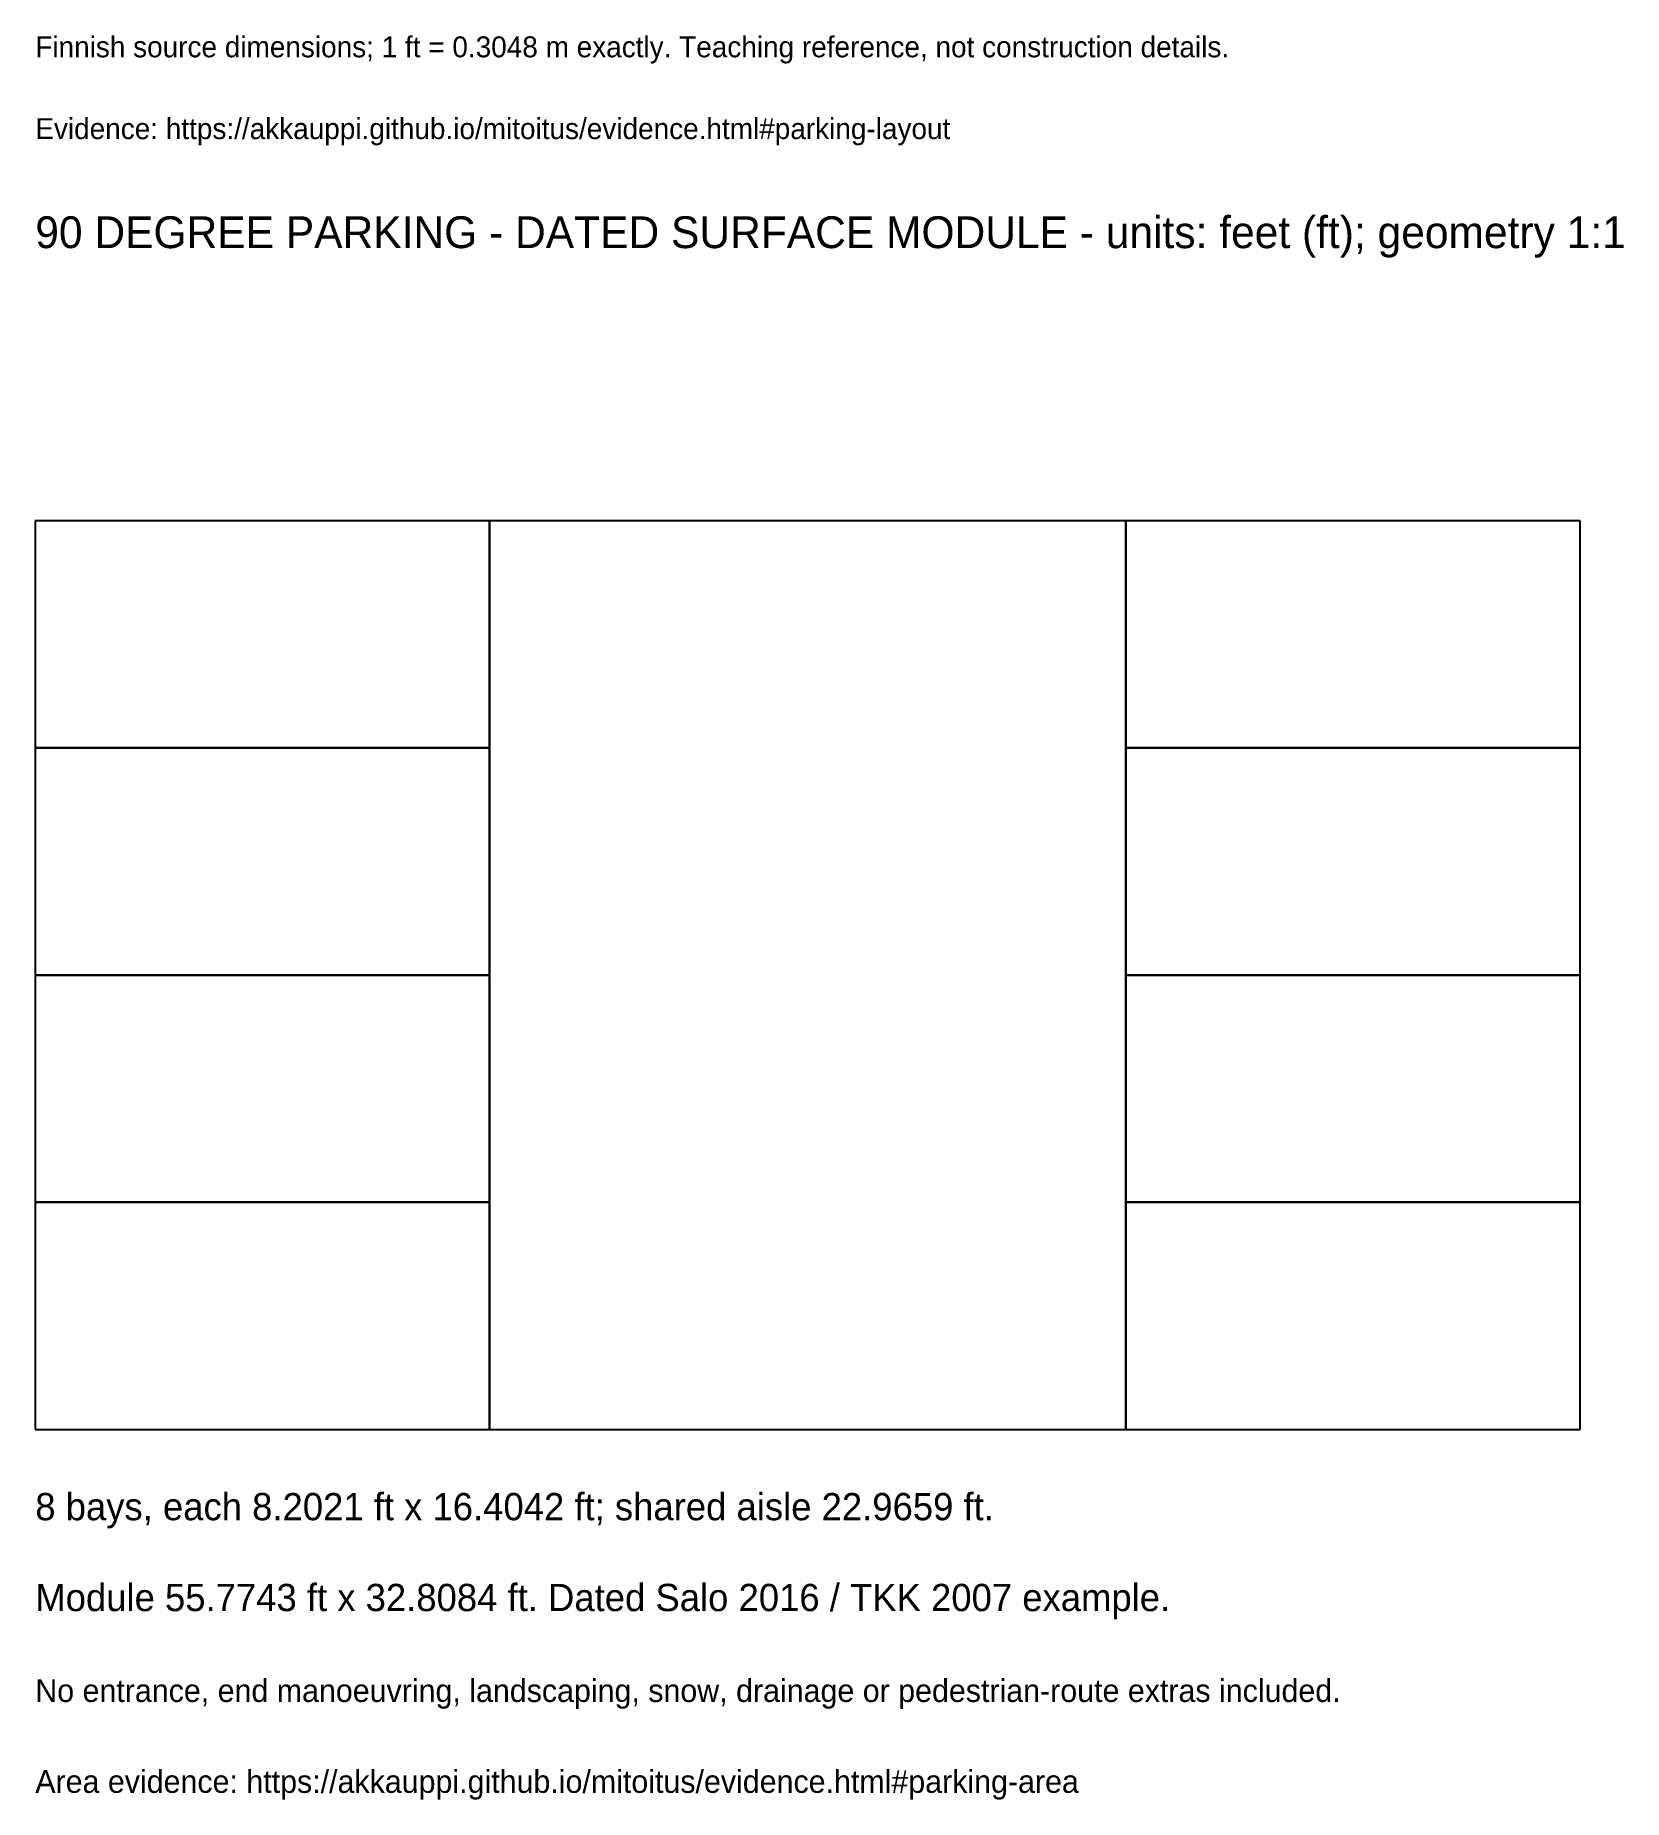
# Model space of a CAD drawing. Header units: feet. Extents: x 0 to 57.4, y -13.4 to 50.3.
import ezdxf

# ---------------------------------------------------------------- set-up
doc = ezdxf.new("R2010")
doc.units = ezdxf.units.FT
doc.header["$MEASUREMENT"] = 0
for name, color, linetype in [('ANNOTATION', 7, 'Continuous'), ('OTHER', 8, 'Continuous'), ('REFERENCE', 7, 'Continuous')]:
    doc.layers.add(name, color=color, linetype=linetype)

msp = doc.modelspace()

# ---------------------------------------------------------------- linework, layer by layer
at = {"layer": 'OTHER'}
for p, q in [((39.3701, 32.8084), (16.4042, 32.8084)), ((16.4042, 32.8084), (16.4042, 0)), ((39.3701, 0), (39.3701, 32.8084)), ((16.4042, 0), (39.3701, 0))]:
    msp.add_line(p, q, dxfattribs=at)
at = {"layer": 'REFERENCE'}
for p, q in [((16.4042, 32.8084), (0, 32.8084)), ((0, 32.8084), (0, 24.6063)), ((16.4042, 24.6063), (16.4042, 32.8084)), ((55.7743, 32.8084), (39.3701, 32.8084)), ((39.3701, 32.8084), (39.3701, 24.6063)), ((55.7743, 24.6063), (55.7743, 32.8084)), ((16.4042, 24.6063), (0, 24.6063)), ((0, 24.6063), (0, 16.4042)), ((0, 24.6063), (16.4042, 24.6063)), ((16.4042, 16.4042), (16.4042, 24.6063)), ((55.7743, 24.6063), (39.3701, 24.6063)), ((39.3701, 24.6063), (39.3701, 16.4042)), ((39.3701, 24.6063), (55.7743, 24.6063)), ((55.7743, 16.4042), (55.7743, 24.6063)), ((16.4042, 16.4042), (0, 16.4042)), ((0, 16.4042), (0, 8.2021)), ((0, 16.4042), (16.4042, 16.4042)), ((16.4042, 8.2021), (16.4042, 16.4042)), ((55.7743, 16.4042), (39.3701, 16.4042)), ((39.3701, 16.4042), (39.3701, 8.2021)), ((39.3701, 16.4042), (55.7743, 16.4042)), ((55.7743, 8.2021), (55.7743, 16.4042)), ((16.4042, 8.2021), (0, 8.2021)), ((0, 8.2021), (0, 0)), ((0, 8.2021), (16.4042, 8.2021)), ((16.4042, 0), (16.4042, 8.2021)), ((55.7743, 8.2021), (39.3701, 8.2021)), ((39.3701, 8.2021), (39.3701, 0)), ((39.3701, 8.2021), (55.7743, 8.2021)), ((55.7743, 0), (55.7743, 8.2021)), ((0, 0), (16.4042, 0)), ((39.3701, 0), (55.7743, 0))]:
    msp.add_line(p, q, dxfattribs=at)

# ---------------------------------------------------------------- texts
at = {"layer": 'ANNOTATION'}
for s, height, p in [('Finnish source dimensions; 1 ft = 0.3048 m exactly. Teaching reference, not construction details.', 0.7546, (0, 49.5407)), ('Evidence: https://akkauppi.github.io/mitoitus/evidence.html#parking-layout', 0.7546, (0, 46.5879)), ('90 DEGREE PARKING - DATED SURFACE MODULE - units: feet (ft); geometry 1:1', 1.1483, (0, 42.6509)), ('8 bays, each 8.2021 ft x 16.4042 ft; shared aisle 22.9659 ft.', 0.9843, (0, -3.2808)), ('Module 55.7743 ft x 32.8084 ft. Dated Salo 2016 / TKK 2007 example.', 0.9843, (0, -6.5617)), ('No entrance, end manoeuvring, landscaping, snow, drainage or pedestrian-route extras included.', 0.8202, (0, -9.8425)), ('Area evidence: https://akkauppi.github.io/mitoitus/evidence.html#parking-area', 0.8202, (0, -13.1234))]:
    msp.add_text(s, height=height, dxfattribs=at).set_placement(p)

doc.saveas('drawing.dxf')
